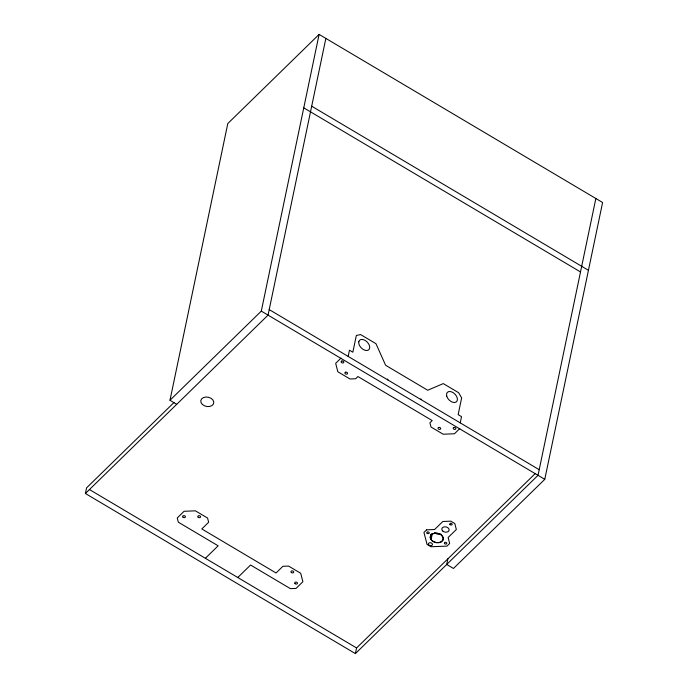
<?xml version="1.0" encoding="UTF-8"?>
<svg xmlns="http://www.w3.org/2000/svg" width="688" height="688" viewBox="0 0 688 688"><rect width="100%" height="100%" fill="white"/><g stroke="black" fill="none" stroke-linecap="round" stroke-linejoin="round"><path stroke-width="1.03" d="M595.851 198.505L538.025 475.322L355.395 653.6L85.398 493.502L86.576 487.852L174.055 402.454M176.713 404.363L169.988 400.253L227.797 123.539L319.103 34.4L602.602 202.504L544.776 479.33L453.461 568.46L446.71 564.461L447.888 558.811M169.988 400.253L261.302 311.114L319.103 34.4M325.854 38.399L268.053 315.113L85.398 493.502M348.18 356.41L349.478 350.192L352.849 352.196L356.341 335.452L360.607 334.574L375.966 343.682L385.633 365.285L427.721 390.242L443.287 383.594L458.655 392.71L461.648 397.888L458.148 414.632L461.528 416.627L460.229 422.845M355.395 653.6L356.573 647.95L535.359 473.439M430.335 537.732L430.929 534.903M430.353 537.947L430.267 536.898A6.588 4.696 11.8 0 1 434.713 533.183A6.588 4.696 11.8 0 1 441.696 535.273L443.167 537.638L442.934 540.063A6.588 4.696 11.8 0 1 431.84 540.501L430.37 538.145L431.135 534.18M430.602 538.678L431.582 533.965M431.092 539.598L432.262 533.94M340.999 358.121L335.667 363.324L337.851 371.778L350.003 378.985L355.662 378.753L357.932 376.534L432.193 420.557L429.914 422.785L431.006 427.016L443.158 434.214L454.467 433.758L459.799 428.564M205.377 558.295L218.156 545.816L178.338 522.201L177.246 517.969L184.092 511.287L195.409 510.831L207.561 518.038L208.653 522.261L201.808 528.952L276.051 572.975L282.897 566.293L288.556 566.069L300.708 573.267L302.892 581.73L296.038 588.412L290.388 588.644L250.561 565.029L237.773 577.507L238.564 577.344M420.411 399.229L421.202 399.057M311.698 106.193L588.438 270.298M303.761 107.844L580.509 271.949M269.206 309.591L539.194 469.698M261.302 311.114L544.776 479.33M89.354 489.495L356.573 647.95M387.447 379.054L388.006 380.017M440.999 534.146A6.588 4.696 11.8 0 1 434.549 532.822M358.818 341.764L358.758 343.045A6.588 4.162 45.7 0 0 363.986 349.865A6.588 4.162 45.7 0 0 369.619 348.171L369.68 346.89A6.588 4.162 45.7 0 0 364.451 340.07A6.588 4.162 45.7 0 0 358.818 341.764M426.62 529.829L423.946 532.443L427.033 544.406L430.989 546.754L446.994 546.109L449.668 543.494L448.12 537.517L456.342 529.493L454.794 523.508L450.838 521.169L442.84 521.487L434.618 529.511L426.62 529.829M341.867 361.011L341.566 361.123A1.402 0.998 11.8 0 0 343.08 362.946L343.381 362.834A1.402 0.998 11.8 0 0 341.867 361.011M345.608 372.182L345.307 372.303A1.402 0.998 11.8 0 0 346.821 374.117L347.122 374.005A1.402 0.998 11.8 0 0 345.608 372.182M438.755 427.42L438.454 427.532A1.402 0.998 11.8 0 0 439.967 429.355L440.268 429.235A1.402 0.998 11.8 0 0 438.755 427.42M453.917 427.446L453.616 427.566A1.402 0.998 11.8 0 0 455.121 429.381L455.43 429.269A1.402 0.998 11.8 0 0 453.917 427.446M202.349 404.424A6.588 4.696 11.8 0 0 213.435 403.976A6.588 4.696 11.8 0 0 206.039 397.019A6.588 4.696 11.8 0 0 202.349 404.424M291.299 572.45A1.402 0.998 11.8 0 0 293.656 572.356A1.402 0.998 11.8 0 0 292.082 570.877A1.402 0.998 11.8 0 0 291.299 572.45M295.04 583.63A1.402 0.998 11.8 0 0 297.397 583.536A1.402 0.998 11.8 0 0 295.831 582.057A1.402 0.998 11.8 0 0 295.04 583.63M182.999 517.187A1.402 0.998 11.8 0 0 185.356 517.092A1.402 0.998 11.8 0 0 183.782 515.613A1.402 0.998 11.8 0 0 182.999 517.187M198.153 517.213A1.402 0.998 11.8 0 0 200.509 517.118A1.402 0.998 11.8 0 0 198.935 515.647A1.402 0.998 11.8 0 0 198.153 517.213M446.701 396.09A6.588 4.162 45.7 0 0 455.912 402.188A6.588 4.162 45.7 0 0 453.297 392.719A6.588 4.162 45.7 0 0 446.701 396.09M431.591 540.295A6.588 4.696 11.8 0 0 442.797 540.441A6.588 4.696 11.8 0 0 436.029 533.183A6.588 4.696 11.8 0 0 431.591 540.295M442.891 531.136A3.707 2.64 11.8 0 0 449.023 530.543A3.707 2.64 11.8 0 0 444.525 526.827A3.707 2.64 11.8 0 0 442.891 531.136M449.995 524.6A1.238 0.877 11.8 0 0 452.093 524.6A1.238 0.877 11.8 0 0 450.786 523.258A1.238 0.877 11.8 0 0 449.995 524.6M427.067 533.217A1.238 0.877 11.8 0 0 429.166 533.217A1.238 0.877 11.8 0 0 427.859 531.867A1.238 0.877 11.8 0 0 427.067 533.217M444.62 543.623A1.238 0.877 11.8 0 0 446.71 543.623A1.238 0.877 11.8 0 0 445.411 542.273A1.238 0.877 11.8 0 0 444.62 543.623M428.873 545.025A2.055 1.471 11.8 0 0 432.339 544.887A2.055 1.471 11.8 0 0 430.026 542.712A2.055 1.471 11.8 0 0 428.873 545.025"/></g></svg>
